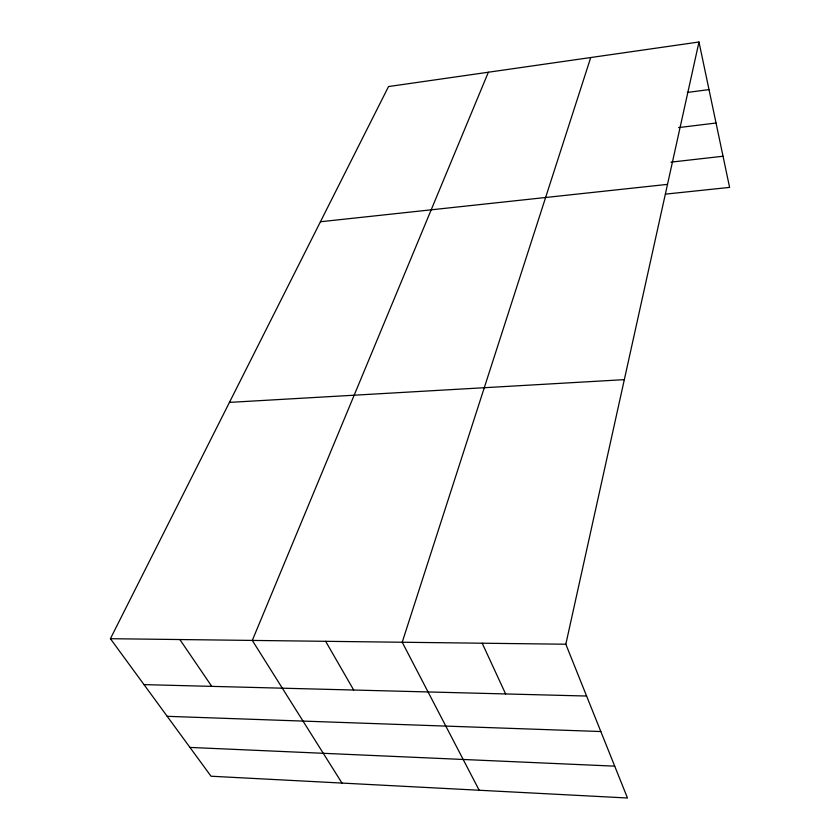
<?xml version="1.0" encoding="UTF-8"?>
<svg xmlns="http://www.w3.org/2000/svg" width="840" height="840" viewBox="0 0 840 840"><rect width="100%" height="100%" fill="white"/><g stroke="black" fill="none" stroke-linecap="round" stroke-linejoin="round"><path stroke-width="1.26" d="M565.824 644.227L698.985 42L388.531 86.552L110.408 638.704L211.019 776.223L627.48 798L565.824 644.227L110.408 638.704M590.74 57.529L402.213 642.243L479.178 790.24M488.355 72.23L252.294 640.426L341.995 783.069M687.267 92.453L709.013 89.607M678.625 127.586L716.048 123.018M670.971 162.141L723.041 156.24M320.439 221.75L667.506 184.37M665.49 194.135L729.593 187.394L698.985 42M229.446 402.392L624.33 379.649M143.997 684.621L586.603 696.034M167.191 716.321L600.831 731.535M189.945 747.422L614.712 766.154M179.855 639.545L211.754 686.364M325.647 641.319L353.693 690.029M482.192 643.209L505.628 693.956"/></g></svg>
